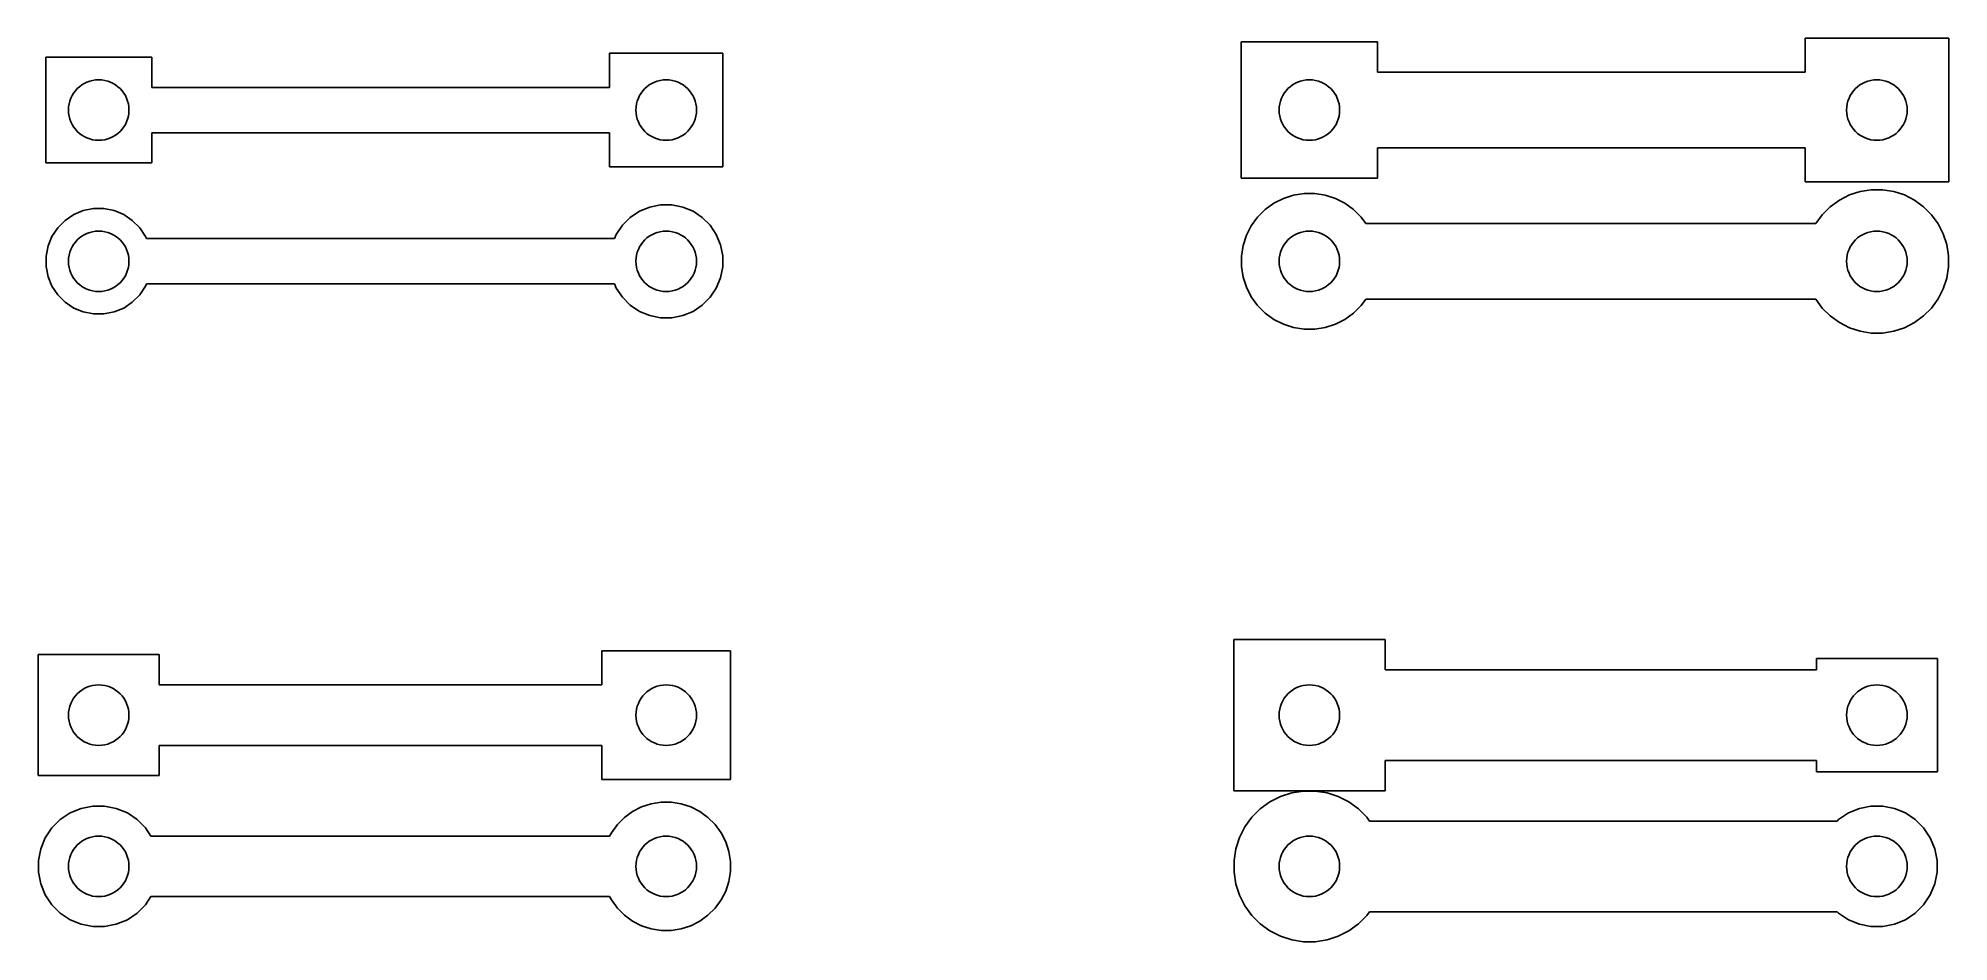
# Model space of a CAD drawing. Header units: inches. Extents: x 0.72 to 5.5, y -3.5 to -0.89.
# Drawn here: x 0.722 to 1.985, y -1.487 to -0.89 of the extents above.
import ezdxf

# ---------------------------------------------------------------- set-up
doc = ezdxf.new("R2010")
doc.units = ezdxf.units.IN
doc.header["$MEASUREMENT"] = 0
doc.layers.add('B.Cu', color=153, linetype='CONTINUOUS', true_color=0x4d7fc4)

msp = doc.modelspace()

# ---------------------------------------------------------------- linework, layer by layer
at = {"layer": 'B.Cu', "linetype": 'CONTINUOUS'}
for p, q in [((1.517, -0.982), (1.517, -0.892)), ((1.517, -0.892), (1.607, -0.892)), ((1.607, -0.892), (1.607, -0.912)), ((1.8895, -0.912), (1.8895, -0.8895)), ((1.8895, -0.8895), (1.9845, -0.8895)), ((1.9845, -0.8895), (1.9845, -0.9845)), ((0.727, -0.972), (0.727, -0.902)), ((0.727, -0.902), (0.797, -0.902)), ((0.797, -0.902), (0.797, -0.922)), ((1.0995, -0.922), (1.0995, -0.8995)), ((1.0995, -0.8995), (1.1745, -0.8995)), ((1.1745, -0.8995), (1.1745, -0.9745)), ((1.607, -0.912), (1.8895, -0.912)), ((0.797, -0.922), (1.0995, -0.922)), ((1.0995, -0.952), (0.797, -0.952)), ((0.797, -0.952), (0.797, -0.972)), ((1.0995, -0.9745), (1.0995, -0.952)), ((0.797, -0.972), (0.727, -0.972)), ((1.8895, -0.962), (1.607, -0.962)), ((1.607, -0.962), (1.607, -0.982)), ((1.8895, -0.9845), (1.8895, -0.962)), ((1.1745, -0.9745), (1.0995, -0.9745)), ((1.607, -0.982), (1.517, -0.982)), ((1.9845, -0.9845), (1.8895, -0.9845)), ((1.5385, -0.9986), (1.5448, -0.9954)), ((1.5448, -0.9954), (1.5515, -0.9933)), ((1.5515, -0.9933), (1.5585, -0.9921)), ((1.5585, -0.9921), (1.5655, -0.9921)), ((1.5655, -0.9921), (1.5725, -0.9933)), ((1.5725, -0.9933), (1.5792, -0.9954)), ((1.5792, -0.9954), (1.5855, -0.9986)), ((1.9062, -1.0009), (1.9122, -0.9965)), ((1.9122, -0.9965), (1.9188, -0.9931)), ((1.9188, -0.9931), (1.9259, -0.9908)), ((1.9259, -0.9908), (1.9333, -0.9897)), ((1.9333, -0.9897), (1.9407, -0.9897)), ((1.9407, -0.9897), (1.9481, -0.9908)), ((1.9481, -0.9908), (1.9552, -0.9931)), ((1.9552, -0.9931), (1.9618, -0.9965)), ((1.9618, -0.9965), (1.9679, -1.0009)), ((0.735, -1.0148), (0.7398, -1.01)), ((0.7398, -1.01), (0.7455, -1.0061)), ((0.7455, -1.0061), (0.7518, -1.0035)), ((0.7518, -1.0035), (0.7586, -1.0022)), ((0.7586, -1.0022), (0.7654, -1.0022)), ((0.7654, -1.0022), (0.7722, -1.0035)), ((0.7722, -1.0035), (0.7785, -1.0061)), ((0.7785, -1.0061), (0.7842, -1.01)), ((0.7842, -1.01), (0.7891, -1.0148)), ((1.108, -1.0132), (1.1132, -1.008)), ((1.1132, -1.008), (1.1193, -1.0039)), ((1.1193, -1.0039), (1.1261, -1.0011)), ((1.1261, -1.0011), (1.1333, -0.9997)), ((1.1333, -0.9997), (1.1407, -0.9997)), ((1.1407, -0.9997), (1.1479, -1.0011)), ((1.1479, -1.0011), (1.1547, -1.0039)), ((1.1547, -1.0039), (1.1608, -1.008)), ((1.1608, -1.008), (1.166, -1.0132)), ((1.5236, -1.0135), (1.5278, -1.0078)), ((1.5278, -1.0078), (1.5328, -1.0028)), ((1.5328, -1.0028), (1.5385, -0.9986)), ((1.5855, -0.9986), (1.5912, -1.0028)), ((1.5912, -1.0028), (1.5962, -1.0078)), ((1.5962, -1.0078), (1.5993, -1.012)), ((1.8966, -1.012), (1.9009, -1.0062)), ((1.9009, -1.0062), (1.9062, -1.0009)), ((1.9679, -1.0009), (1.9731, -1.0062)), ((1.9731, -1.0062), (1.9775, -1.0122)), ((0.7285, -1.0268), (0.7311, -1.0205)), ((0.7311, -1.0205), (0.735, -1.0148)), ((0.7891, -1.0148), (0.7929, -1.0205)), ((0.7929, -1.0205), (0.7935, -1.022)), ((0.7935, -1.022), (1.1028, -1.022)), ((1.1028, -1.022), (1.1039, -1.0193)), ((1.1039, -1.0193), (1.108, -1.0132)), ((1.166, -1.0132), (1.1701, -1.0193)), ((1.1701, -1.0193), (1.1729, -1.0261)), ((1.5183, -1.0265), (1.5204, -1.0198)), ((1.5204, -1.0198), (1.5236, -1.0135)), ((1.5993, -1.012), (1.8966, -1.012)), ((1.9775, -1.0122), (1.9809, -1.0188)), ((1.9809, -1.0188), (1.9832, -1.0259)), ((0.7272, -1.0336), (0.7285, -1.0268)), ((0.7272, -1.0404), (0.7272, -1.0336)), ((1.1729, -1.0261), (1.1743, -1.0333)), ((1.1743, -1.0333), (1.1743, -1.0407)), ((1.5171, -1.0335), (1.5183, -1.0265)), ((1.5171, -1.0405), (1.5171, -1.0335)), ((1.9832, -1.0259), (1.9844, -1.0333)), ((1.9844, -1.0333), (1.9844, -1.0407)), ((0.7285, -1.0472), (0.7272, -1.0404)), ((0.7311, -1.0535), (0.7285, -1.0472)), ((1.1743, -1.0407), (1.1729, -1.0479)), ((1.5183, -1.0475), (1.5171, -1.0405)), ((1.5204, -1.0542), (1.5183, -1.0475)), ((1.9844, -1.0407), (1.9832, -1.0481)), ((0.735, -1.0592), (0.7311, -1.0535)), ((0.7398, -1.0641), (0.735, -1.0592)), ((0.7891, -1.0592), (0.7842, -1.0641)), ((0.7929, -1.0535), (0.7891, -1.0592)), ((0.7935, -1.052), (0.7929, -1.0535)), ((1.1028, -1.052), (0.7935, -1.052)), ((1.1039, -1.0547), (1.1028, -1.052)), ((1.108, -1.0608), (1.1039, -1.0547)), ((1.1701, -1.0547), (1.166, -1.0608)), ((1.1729, -1.0479), (1.1701, -1.0547)), ((1.5236, -1.0605), (1.5204, -1.0542)), ((1.9809, -1.0552), (1.9775, -1.0618)), ((1.9832, -1.0481), (1.9809, -1.0552)), ((0.7455, -1.0679), (0.7398, -1.0641)), ((0.7518, -1.0705), (0.7455, -1.0679)), ((0.7586, -1.0718), (0.7518, -1.0705)), ((0.7654, -1.0718), (0.7586, -1.0718)), ((0.7722, -1.0705), (0.7654, -1.0718)), ((0.7785, -1.0679), (0.7722, -1.0705)), ((0.7842, -1.0641), (0.7785, -1.0679)), ((1.1132, -1.066), (1.108, -1.0608)), ((1.1193, -1.0701), (1.1132, -1.066)), ((1.1261, -1.0729), (1.1193, -1.0701)), ((1.1333, -1.0743), (1.1261, -1.0729)), ((1.1479, -1.0729), (1.1407, -1.0743)), ((1.1547, -1.0701), (1.1479, -1.0729)), ((1.1608, -1.066), (1.1547, -1.0701)), ((1.166, -1.0608), (1.1608, -1.066)), ((1.5278, -1.0662), (1.5236, -1.0605)), ((1.5328, -1.0712), (1.5278, -1.0662)), ((1.5385, -1.0754), (1.5328, -1.0712)), ((1.5912, -1.0712), (1.5855, -1.0754)), ((1.5962, -1.0662), (1.5912, -1.0712)), ((1.5993, -1.062), (1.5962, -1.0662)), ((1.8966, -1.062), (1.5993, -1.062)), ((1.9009, -1.0679), (1.8966, -1.062)), ((1.9062, -1.0731), (1.9009, -1.0679)), ((1.9731, -1.0679), (1.9679, -1.0731)), ((1.9775, -1.0618), (1.9731, -1.0679)), ((1.1407, -1.0743), (1.1333, -1.0743)), ((1.5448, -1.0786), (1.5385, -1.0754)), ((1.5515, -1.0808), (1.5448, -1.0786)), ((1.5585, -1.0819), (1.5515, -1.0808)), ((1.5655, -1.0819), (1.5585, -1.0819)), ((1.5725, -1.0808), (1.5655, -1.0819)), ((1.5792, -1.0786), (1.5725, -1.0808)), ((1.5855, -1.0754), (1.5792, -1.0786)), ((1.9122, -1.0775), (1.9062, -1.0731)), ((1.9188, -1.0809), (1.9122, -1.0775)), ((1.9259, -1.0832), (1.9188, -1.0809)), ((1.9333, -1.0844), (1.9259, -1.0832)), ((1.9407, -1.0844), (1.9333, -1.0844)), ((1.9481, -1.0832), (1.9407, -1.0844)), ((1.9552, -1.0809), (1.9481, -1.0832)), ((1.9618, -1.0775), (1.9552, -1.0809)), ((1.9679, -1.0731), (1.9618, -1.0775)), ((1.512, -1.387), (1.512, -1.287)), ((1.512, -1.287), (1.612, -1.287)), ((1.612, -1.287), (1.612, -1.307)), ((0.722, -1.377), (0.722, -1.297)), ((0.722, -1.297), (0.802, -1.297)), ((0.802, -1.297), (0.802, -1.317)), ((1.0945, -1.317), (1.0945, -1.2945)), ((1.0945, -1.2945), (1.1795, -1.2945)), ((1.1795, -1.2945), (1.1795, -1.3795)), ((1.897, -1.307), (1.897, -1.2995)), ((1.897, -1.2995), (1.977, -1.2995)), ((1.977, -1.2995), (1.977, -1.3745)), ((1.612, -1.307), (1.897, -1.307)), ((0.802, -1.317), (1.0945, -1.317)), ((1.0945, -1.357), (0.802, -1.357)), ((0.802, -1.357), (0.802, -1.377)), ((1.0945, -1.3795), (1.0945, -1.357)), ((1.897, -1.367), (1.612, -1.367)), ((1.612, -1.367), (1.612, -1.387)), ((1.897, -1.3745), (1.897, -1.367)), ((1.977, -1.3745), (1.897, -1.3745)), ((0.802, -1.377), (0.722, -1.377)), ((1.1795, -1.3795), (1.0945, -1.3795)), ((1.612, -1.387), (1.512, -1.387)), ((1.5429, -1.3908), (1.5503, -1.3884)), ((1.5503, -1.3884), (1.5581, -1.3872)), ((1.5581, -1.3872), (1.5659, -1.3872)), ((1.5659, -1.3872), (1.5737, -1.3884)), ((1.5737, -1.3884), (1.5811, -1.3908)), ((0.7432, -1.4017), (0.7504, -1.3987)), ((0.7504, -1.3987), (0.7581, -1.3972)), ((0.7581, -1.3972), (0.7659, -1.3972)), ((0.7659, -1.3972), (0.7736, -1.3987)), ((0.7736, -1.3987), (0.7809, -1.4017)), ((1.1094, -1.4047), (1.1148, -1.4008)), ((1.1148, -1.4008), (1.1207, -1.3977)), ((1.1207, -1.3977), (1.1271, -1.3957)), ((1.1271, -1.3957), (1.1337, -1.3946)), ((1.1337, -1.3946), (1.1403, -1.3946)), ((1.1403, -1.3946), (1.1469, -1.3957)), ((1.1469, -1.3957), (1.1533, -1.3977)), ((1.1533, -1.3977), (1.1592, -1.4008)), ((1.1592, -1.4008), (1.1646, -1.4047)), ((1.524, -1.4045), (1.5295, -1.399)), ((1.5295, -1.399), (1.5359, -1.3944)), ((1.5359, -1.3944), (1.5429, -1.3908)), ((1.5811, -1.3908), (1.5881, -1.3944)), ((1.5881, -1.3944), (1.5945, -1.399)), ((1.5945, -1.399), (1.6, -1.4045)), ((1.9182, -1.4017), (1.9254, -1.3987)), ((1.9254, -1.3987), (1.9331, -1.3972)), ((1.9331, -1.3972), (1.9409, -1.3972)), ((1.9409, -1.3972), (1.9486, -1.3987)), ((1.9486, -1.3987), (1.9559, -1.4017)), ((0.7267, -1.4182), (0.7311, -1.4116)), ((0.7311, -1.4116), (0.7366, -1.4061)), ((0.7366, -1.4061), (0.7432, -1.4017)), ((0.7809, -1.4017), (0.7874, -1.4061)), ((0.7874, -1.4061), (0.7929, -1.4116)), ((0.7929, -1.4116), (0.7965, -1.417)), ((1.1008, -1.4148), (1.1047, -1.4094)), ((1.1047, -1.4094), (1.1094, -1.4047)), ((1.1646, -1.4047), (1.1693, -1.4094)), ((1.1693, -1.4094), (1.1732, -1.4148)), ((1.5158, -1.4179), (1.5194, -1.4109)), ((1.5194, -1.4109), (1.524, -1.4045)), ((1.6, -1.4045), (1.6018, -1.407)), ((1.6018, -1.407), (1.9107, -1.407)), ((1.9107, -1.407), (1.9116, -1.4061)), ((1.9116, -1.4061), (1.9182, -1.4017)), ((1.9559, -1.4017), (1.9624, -1.4061)), ((1.9624, -1.4061), (1.9679, -1.4116)), ((1.9679, -1.4116), (1.9723, -1.4182)), ((0.7222, -1.4331), (0.7237, -1.4254)), ((0.7237, -1.4254), (0.7267, -1.4182)), ((0.7965, -1.417), (1.0996, -1.417)), ((1.0996, -1.417), (1.1008, -1.4148)), ((1.1732, -1.4148), (1.1763, -1.4207)), ((1.1763, -1.4207), (1.1783, -1.4271)), ((1.5122, -1.4331), (1.5134, -1.4253)), ((1.5134, -1.4253), (1.5158, -1.4179)), ((1.9723, -1.4182), (1.9753, -1.4254)), ((1.9753, -1.4254), (1.9768, -1.4331)), ((0.7222, -1.4409), (0.7222, -1.4331)), ((1.1783, -1.4271), (1.1794, -1.4337)), ((1.1794, -1.4337), (1.1794, -1.4403)), ((1.5122, -1.4409), (1.5122, -1.4331)), ((1.9768, -1.4331), (1.9768, -1.4409)), ((0.7237, -1.4486), (0.7222, -1.4409)), ((0.7267, -1.4559), (0.7237, -1.4486)), ((1.1783, -1.4469), (1.1763, -1.4533)), ((1.1794, -1.4403), (1.1783, -1.4469)), ((1.5134, -1.4487), (1.5122, -1.4409)), ((1.5158, -1.4561), (1.5134, -1.4487)), ((1.9753, -1.4486), (1.9723, -1.4559)), ((1.9768, -1.4409), (1.9753, -1.4486)), ((0.7311, -1.4624), (0.7267, -1.4559)), ((0.7366, -1.4679), (0.7311, -1.4624)), ((0.7929, -1.4624), (0.7874, -1.4679)), ((0.7965, -1.457), (0.7929, -1.4624)), ((1.0996, -1.457), (0.7965, -1.457)), ((1.1008, -1.4592), (1.0996, -1.457)), ((1.1047, -1.4646), (1.1008, -1.4592)), ((1.1732, -1.4592), (1.1693, -1.4646)), ((1.1763, -1.4533), (1.1732, -1.4592)), ((1.5194, -1.4631), (1.5158, -1.4561)), ((1.524, -1.4695), (1.5194, -1.4631)), ((1.9679, -1.4624), (1.9624, -1.4679)), ((1.9723, -1.4559), (1.9679, -1.4624)), ((0.7432, -1.4723), (0.7366, -1.4679)), ((0.7504, -1.4753), (0.7432, -1.4723)), ((0.7581, -1.4768), (0.7504, -1.4753)), ((0.7659, -1.4768), (0.7581, -1.4768)), ((0.7736, -1.4753), (0.7659, -1.4768)), ((0.7809, -1.4723), (0.7736, -1.4753)), ((0.7874, -1.4679), (0.7809, -1.4723)), ((1.1094, -1.4693), (1.1047, -1.4646)), ((1.1148, -1.4732), (1.1094, -1.4693)), ((1.1207, -1.4763), (1.1148, -1.4732)), ((1.1271, -1.4783), (1.1207, -1.4763)), ((1.1533, -1.4763), (1.1469, -1.4783)), ((1.1592, -1.4732), (1.1533, -1.4763)), ((1.1646, -1.4693), (1.1592, -1.4732)), ((1.1693, -1.4646), (1.1646, -1.4693)), ((1.5295, -1.475), (1.524, -1.4695)), ((1.5359, -1.4796), (1.5295, -1.475)), ((1.5945, -1.475), (1.5881, -1.4796)), ((1.6, -1.4695), (1.5945, -1.475)), ((1.6018, -1.467), (1.6, -1.4695)), ((1.9107, -1.467), (1.6018, -1.467)), ((1.9116, -1.4679), (1.9107, -1.467)), ((1.9182, -1.4723), (1.9116, -1.4679)), ((1.9254, -1.4753), (1.9182, -1.4723)), ((1.9331, -1.4768), (1.9254, -1.4753)), ((1.9409, -1.4768), (1.9331, -1.4768)), ((1.9486, -1.4753), (1.9409, -1.4768)), ((1.9559, -1.4723), (1.9486, -1.4753)), ((1.9624, -1.4679), (1.9559, -1.4723)), ((1.1337, -1.4794), (1.1271, -1.4783)), ((1.1403, -1.4794), (1.1337, -1.4794)), ((1.1469, -1.4783), (1.1403, -1.4794)), ((1.5429, -1.4832), (1.5359, -1.4796)), ((1.5503, -1.4856), (1.5429, -1.4832)), ((1.5581, -1.4869), (1.5503, -1.4856)), ((1.5659, -1.4869), (1.5581, -1.4869)), ((1.5737, -1.4856), (1.5659, -1.4869)), ((1.5811, -1.4832), (1.5737, -1.4856)), ((1.5881, -1.4796), (1.5811, -1.4832))]:
    msp.add_line(p, q, dxfattribs=at)
at = {"layer": 'B.Cu'}
for centre in [(0.762, -0.937), (0.762, -0.937), (1.137, -0.937), (1.137, -0.937), (1.562, -0.937), (1.562, -0.937), (1.937, -0.937), (1.937, -0.937), (0.762, -1.037), (0.762, -1.037), (1.137, -1.037), (1.137, -1.037), (1.562, -1.037), (1.562, -1.037), (1.937, -1.037), (1.937, -1.037), (0.762, -1.337), (0.762, -1.337), (1.137, -1.337), (1.137, -1.337), (1.562, -1.337), (1.562, -1.337), (1.937, -1.337), (1.937, -1.337), (0.762, -1.437), (0.762, -1.437), (1.137, -1.437), (1.137, -1.437), (1.562, -1.437), (1.562, -1.437), (1.937, -1.437), (1.937, -1.437)]:
    msp.add_circle(centre, 0.02, dxfattribs=at)

doc.saveas('drawing.dxf')
